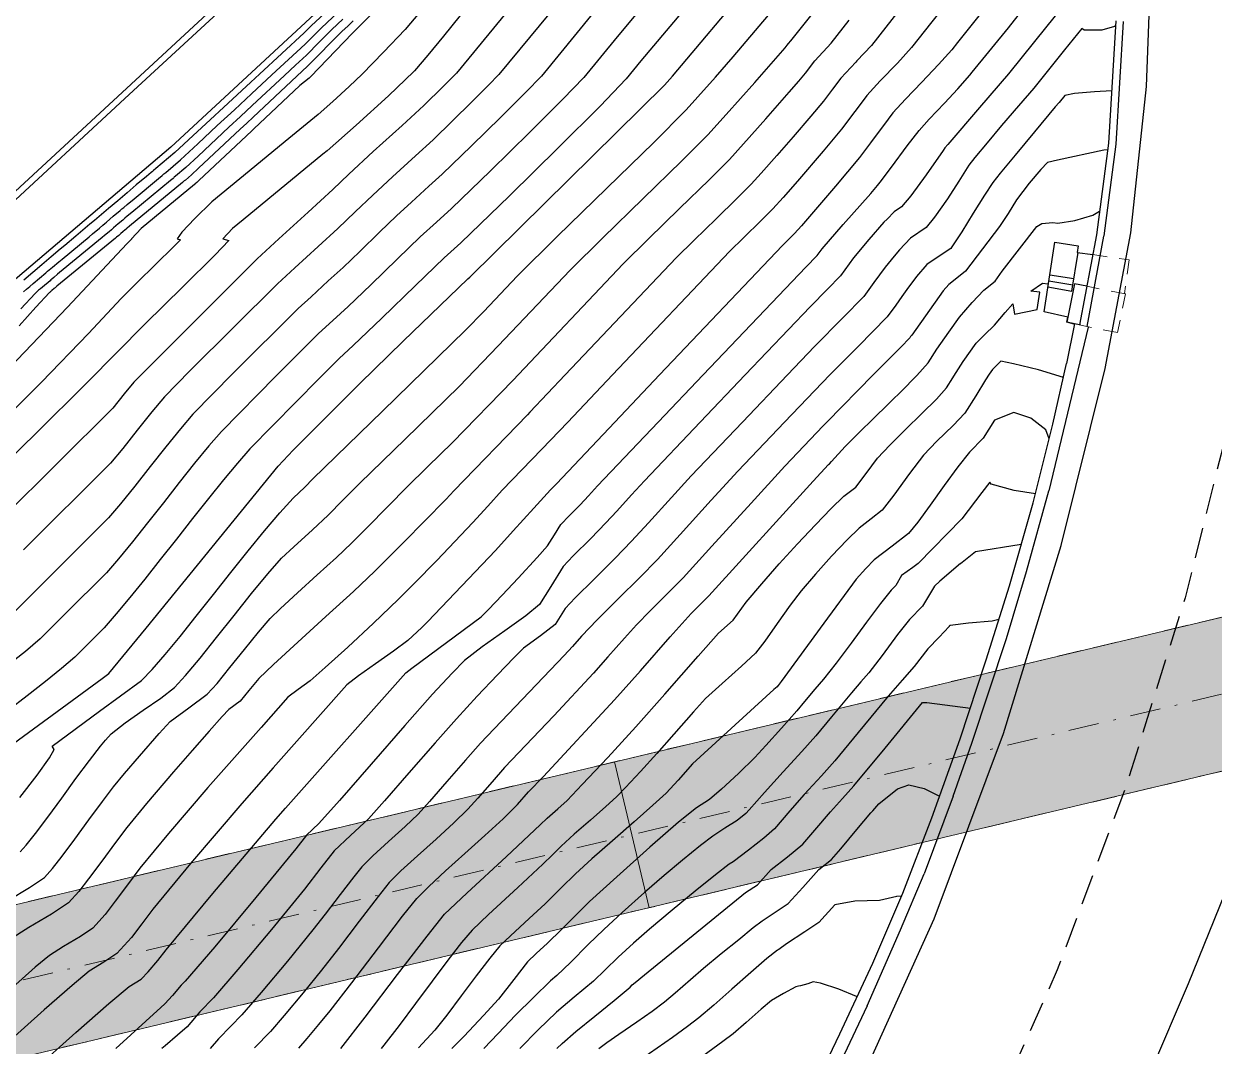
# Model space of a CAD drawing. Header units: millimetres. Extents: x -335 to 64136, y 248 to 109842.
# Drawn here: x -138.89 to -89.95, y 497.26 to 539.3 of the extents above; entities that cross this region are included whole.
import ezdxf

# ---------------------------------------------------------------- set-up
doc = ezdxf.new("R2010")
doc.units = ezdxf.units.MM
doc.header["$MEASUREMENT"] = 0
for name, pattern in [('DOT', [0.55, 0.3, -0.25]), ('NASCOSTA', [9.525, 6.35, -3.175]), ('TRATTEGGIATA', [0.75, 0.5, -0.25]), ('TRATTEGGIATA2', [0.375, 0.25, -0.125]), ('TRATTOPUNTO2', [0.5, 0.25, -0.125, 0, -0.125])]:
    doc.linetypes.add(name, pattern=pattern)
for name, color, linetype in [('Bâti', 7, 'Continuous'), ('Couronnement', 7, 'Continuous'), ('curve livello 5m', 7, 'Continuous'), ('LIN010TR', 2, 'NASCOSTA'), ('LIN025CO', 7, 'Continuous'), ('Per+Mod Surf', 7, 'Continuous'), ('Strade', 7, 'Continuous'), ('TRATTCOLO-30', 253, 'Continuous'), ('TRATTCOLO-32', 255, 'Continuous')]:
    doc.layers.add(name, color=color, linetype=linetype)
doc.layers.add('Colori bordi', color=5, linetype='Continuous', plot=False)
doc.layers.add('no_plot', color=5, linetype='Continuous', plot=False)

# ---------------------------------------------------------------- blocks, each defined once
blk = doc.blocks.new('CONTORNO')
at = {"layer": 'Colori bordi', "lineweight": 0, "ltscale": 2}
blk.add_line((-2.996, -0.714), (2.996, 0.714), dxfattribs=at)
at = {"layer": 'Colori bordi', "lineweight": 0, "ltscale": 2, "flags": 128}
for points in [[(-22.578, 81.44), (16.586, -82.868), (15.866, -82.007), (19.27, -96.287), (18.407, -96.98), (19.153, -100.108)], [(28.44, -103.877), (26.165, -94.334), (26.165, -94.334), (25.446, -93.474), (-6.877, 42.135)]]:
    blk.add_lwpolyline(points, dxfattribs=at)

msp = doc.modelspace()

# ---------------------------------------------------------------- hatches: boundary and pattern name
at = {"layer": 'TRATTCOLO-30', "linetype": 'Continuous', "lineweight": 0}
h = msp.add_hatch(color=256, dxfattribs=at)
h.dxf.hatch_style = 1
h.paths.add_polyline_path([(-113.17794, 502.95355), (-113.89206, 505.94962), (-166.36811, 493.44178), (-165.65399, 490.44571)])
h.paths.add_polyline_path([(-113.89206, 505.94962), (-114.60618, 508.94568), (-167.08223, 496.43785), (-166.36811, 493.44178)])
h.paths.add_polyline_path([(-63.9488, 517.85375), (-64.66293, 520.84982), (-114.60618, 508.94568), (-113.89206, 505.94962)])
h.paths.add_polyline_path([(-63.23468, 514.85768), (-63.9488, 517.85375), (-113.89206, 505.94962), (-113.17794, 502.95355)])

# ---------------------------------------------------------------- linework, layer by layer
at = {"layer": 'Bâti', "color": 2, "linetype": 'Continuous'}
for p, q in [((-143.34205, 528.61945), (-125.93732, 544.71894)), ((-125.98929, 544.28454), (-134.55864, 536.39048)), ((-134.55864, 536.39048), (-142.93351, 528.64367)), ((-96.94264, 527.45649), (-96.50364, 530.31749)), ((-96.50364, 530.31749), (-95.53164, 530.16549)), ((-95.53164, 530.16549), (-95.57351, 529.89442)), ((-95.80425, 528.30804), (-95.53864, 529.88949)), ((-95.57351, 529.89442), (-94.93863, 529.80463)), ((-96.74399, 528.7318), (-95.7606, 528.56435)), ((-96.70989, 528.97329), (-95.71823, 528.82018)), ((-95.68863, 528.60649), (-96.01035, 527.02137)), ((-95.18182, 528.50577), (-95.68863, 528.60649)), ((-96.78763, 528.47549), (-95.80425, 528.30804)), ((-95.96686, 527.23568), (-96.94264, 527.45649)), ((-95.12306, 526.82908), (-96.73899, 520.09216)), ((-95.68664, 526.96049), (-96.01663, 525.33249)), ((-95.4293, 526.90341), (-96.01035, 527.02137)), ((-96.57963, 522.83749), (-96.01663, 525.33249)), ((-97.38963, 519.59849), (-96.57963, 522.83749)), ((-97.66189, 516.77357), (-96.73899, 520.09216)), ((-98.36064, 516.19149), (-97.38963, 519.59849)), ((-98.48564, 514.0235), (-97.66189, 516.77357)), ((-99.31964, 513.13849), (-98.36064, 516.19149)), ((-99.91633, 509.72173), (-98.48564, 514.0235)), ((-100.39064, 509.89149), (-99.31964, 513.13849)), ((-101.56164, 506.64349), (-100.39064, 509.89149)), ((-100.68363, 507.53949), (-99.91633, 509.72173)), ((-100.68363, 507.53949), (-101.87263, 504.3425)), ((-102.74864, 503.54749), (-101.56164, 506.64349)), ((-102.8403, 502.04187), (-101.87263, 504.3425)), ((-103.98463, 500.66848), (-102.74864, 503.54749)), ((-104.21563, 498.92149), (-102.8403, 502.04187)), ((-105.33864, 497.76849), (-103.98463, 500.66848)), ((-104.21563, 498.92149), (-105.88763, 495.39149)), ((-106.66263, 494.98449), (-105.33864, 497.76849))]:
    msp.add_line(p, q, dxfattribs=at)
at = {"layer": 'Couronnement', "color": 2, "linetype": 'Continuous'}
for p, q in [((-92.72264, 536.71249), (-92.54764, 541.83648)), ((-93.98463, 539.41249), (-94.28863, 534.38249)), ((-93.68565, 539.39442), (-93.9907, 534.34695)), ((-93.37663, 530.70149), (-92.72264, 536.71249)), ((-94.28863, 534.38249), (-94.78663, 530.61648)), ((-93.9907, 534.34695), (-94.48921, 530.57716)), ((-94.78663, 530.61648), (-95.4799, 526.91368)), ((-94.49217, 530.56135), (-95.18627, 526.85409)), ((-94.42463, 525.12948), (-93.37663, 530.70149))]:
    msp.add_line(p, q, dxfattribs=at)
at = {"layer": 'curve livello 5m', "color": 2, "flags": 128}
for points in [[(-94.14723, 547.09151), (-94.78786, 546.99719), (-95.48994, 546.68289), (-95.81746, 546.3719), (-96.3755, 545.77978), (-96.99664, 545.08418), (-96.99664, 545.08418), (-101.55221, 539.37217), (-102.38429, 538.31815), (-102.9719, 537.6801), (-103.67528, 536.94505), (-104.22442, 536.345), (-104.22442, 536.345), (-104.33404, 536.20004)], [(-140.1453, 509.09718), (-135.66916, 512.38091), (-135.39114, 512.58487), (-133.85076, 514.44051), (-128.42735, 521.11272), (-127.80816, 521.75994), (-126.70509, 522.8808), (-125.44907, 524.13903), (-125.07184, 524.50582), (-123.29049, 526.24239), (-120.62594, 528.8092), (-120.54668, 528.88186), (-117.48503, 531.9109), (-112.55291, 536.76733), (-112.2182, 537.14375), (-109.05759, 540.906), (-107.73672, 542.47596), (-106.84139, 543.6101), (-106.1445, 544.4839), (-105.9545, 544.69018)], [(-117.42176, 541.74761), (-121.09889, 537.27135), (-121.64776, 536.71446), (-122.44253, 535.94203), (-122.44253, 535.94203), (-123.33745, 535.11612), (-124.51961, 534.0411), (-125.52471, 533.11668), (-125.52471, 533.11668), (-126.18287, 532.48265), (-127.20268, 531.54606), (-128.40153, 530.45773), (-129.29669, 529.63236), (-129.29669, 529.63236), (-134.36932, 524.55638)], [(-125.76946, 539.48451), (-126.22702, 539.06225), (-126.74787, 538.53619), (-127.26847, 538.01038), (-127.72189, 537.59203), (-128.1767, 537.17241), (-129.49462, 535.93083), (-129.97663, 535.48614), (-130.46005, 535.04014), (-131.71643, 533.85753), (-132.22481, 533.38854), (-132.6471, 533.0302), (-132.69991, 532.98538), (-132.72632, 532.96297), (-132.75274, 532.94056), (-132.85841, 532.85091), (-134.45072, 531.5382), (-134.63685, 531.38028), (-134.72996, 531.30128), (-134.77652, 531.26177), (-134.82309, 531.22226), (-135.00941, 531.06416), (-135.19583, 530.90598), (-135.24245, 530.86642), (-135.28907, 530.82686), (-135.38234, 530.74772), (-135.56894, 530.58938), (-135.66245, 530.51019), (-137.42179, 529.06457), (-137.49964, 528.99852), (-137.65541, 528.86636), (-137.73332, 528.80024), (-137.77229, 528.76718), (-137.81127, 528.73411), (-138.12327, 528.46939), (-138.20132, 528.40316), (-138.27941, 528.3369), (-138.3559, 528.27062), (-138.42785, 528.20489), (-139.00398, 527.57975)], [(-94.15819, 536.54073), (-94.86996, 536.50103), (-95.68354, 536.42499), (-96.09181, 536.35009), (-96.09181, 536.35009), (-96.32309, 536.06317), (-96.47809, 535.88261), (-97.3364, 534.85848), (-98.13187, 533.90066), (-98.74389, 533.15514), (-99.05179, 532.76793), (-99.05179, 532.76793), (-99.39245, 532.25099), (-99.84966, 531.51381), (-100.32738, 530.74155), (-100.72951, 530.11942), (-100.72951, 530.11942), (-100.77519, 530.05757), (-101.25363, 529.73588), (-101.7605, 529.40019), (-101.7605, 529.40019), (-102.18984, 528.9115), (-102.58772, 528.36778), (-102.78522, 528.08525)], [(-104.33404, 536.20004), (-104.72052, 535.68899), (-105.2706, 534.95686), (-105.2706, 534.95686), (-106.02145, 534.05928), (-107.08137, 532.82429), (-107.08137, 532.82429), (-107.67347, 532.15114), (-108.08859, 531.69156), (-108.08859, 531.69156), (-108.58666, 531.19563), (-109.28571, 530.51511), (-109.88018, 529.92747), (-109.88018, 529.92747), (-114.6866, 524.85799)], [(-102.78522, 528.08525), (-103.03923, 527.72191), (-103.39348, 527.24509), (-103.39348, 527.24509), (-104.58556, 526.0328), (-105.74696, 524.85799)], [(-114.6866, 524.85799), (-116.52614, 522.91776)], [(-105.74696, 524.85799), (-107.61165, 522.91776)], [(-134.36932, 524.55638), (-134.7596, 524.07581), (-135.23461, 523.49195), (-135.23461, 523.49195), (-139.747, 518.99491), (-142.45783, 516.27148), (-143.06858, 515.78401), (-143.69147, 515.28783), (-143.69147, 515.28783), (-145.02944, 513.97284), (-146.28488, 512.73896), (-146.94176, 512.19835), (-147.7619, 511.52698), (-147.7619, 511.52698), (-149.40443, 510.11315), (-150.96464, 508.77018), (-153.4219, 506.65766), (-153.66755, 506.44622), (-153.89484, 506.25107), (-155.59921, 504.63737)], [(-96.73243, 522.2265), (-96.86372, 522.60307), (-97.49059, 523.07745), (-98.18502, 523.31709), (-98.18502, 523.31709), (-98.97985, 523.00122), (-99.44394, 522.25823), (-100.00322, 521.68909), (-100.48065, 521.08254), (-101.04351, 520.30824), (-101.61902, 519.50229), (-102.13441, 518.80082), (-102.51692, 518.33997), (-102.51692, 518.33997), (-103.18796, 517.82004), (-103.92357, 517.25873), (-103.92357, 517.25873), (-104.27499, 516.89788), (-104.66509, 516.45424), (-104.66509, 516.45424), (-105.99506, 514.64872), (-107.75062, 512.25382), (-107.75062, 512.25382), (-107.87294, 512.09288), (-107.87897, 512.086), (-107.8859, 512.0776), (-107.89132, 512.07104), (-107.92019, 512.03907), (-108.04834, 511.92004), (-111.39592, 508.86563), (-111.99089, 508.19485), (-112.48349, 507.66575), (-113.01947, 507.17122), (-113.79773, 506.48257), (-114.68044, 505.70912), (-115.52974, 504.96018), (-116.20779, 504.34508), (-116.20779, 504.34508), (-116.7977, 503.76586), (-117.45553, 503.11806), (-117.45553, 503.11806), (-118.11532, 502.50221), (-118.88235, 501.79412), (-119.31645, 501.38313), (-119.31645, 501.38313), (-119.73205, 500.87779), (-120.28589, 500.15027), (-120.89986, 499.32868), (-121.49584, 498.54113), (-121.99572, 497.91571), (-121.99572, 497.91571), (-122.66559, 497.19141)], [(-116.52614, 522.91776), (-117.5834, 521.80264), (-119.21815, 520.11362), (-119.80741, 519.46643), (-120.42514, 518.78719), (-120.42514, 518.78719), (-121.90787, 517.23374), (-121.90787, 517.23374), (-122.84257, 516.27792), (-123.48993, 515.62801), (-123.48993, 515.62801), (-124.50906, 514.65514), (-125.56664, 513.6678), (-126.49264, 512.82304), (-127.11705, 512.27788), (-127.11705, 512.27788), (-127.60204, 511.92574), (-128.0325, 511.60885), (-128.0325, 511.60885), (-129.13558, 510.36398), (-131.32814, 507.8896), (-132.93408, 506.00355), (-134.11801, 504.57448), (-134.11801, 504.57448), (-134.58803, 503.95115), (-135.12803, 503.21547), (-135.54038, 502.67397), (-135.54038, 502.67397), (-136.05381, 502.10961), (-136.56407, 501.77082), (-137.25715, 501.36115), (-137.83485, 500.98773), (-137.83485, 500.98773), (-138.4166, 500.50492), (-139.35995, 499.67542)], [(-107.61165, 522.91776), (-109.5259, 520.90816), (-109.5259, 520.90816), (-110.62518, 519.70535), (-111.90198, 518.29443), (-112.84088, 517.27148), (-112.84088, 517.27148), (-113.55994, 516.53541), (-114.44508, 515.64954), (-115.30862, 514.78467), (-115.96291, 514.11156), (-115.96291, 514.11156), (-116.33187, 513.69559), (-116.67481, 513.32724), (-120.10878, 509.71967), (-120.73263, 509.01712), (-121.49427, 508.14064), (-122.20495, 507.32442), (-122.67587, 506.80263), (-122.67587, 506.80263), (-123.21498, 506.28679), (-123.89182, 505.67392), (-124.54081, 505.08456), (-124.99635, 504.63926), (-124.99635, 504.63926), (-125.32605, 504.22651), (-125.8841, 503.49633), (-126.49875, 502.68991), (-126.99826, 502.04846), (-126.99826, 502.04846), (-128.05272, 500.75732), (-129.13499, 499.46261), (-129.92039, 498.55274), (-129.92039, 498.55274), (-130.38088, 498.07556), (-130.87713, 497.56314), (-130.87713, 497.56314), (-131.23262, 497.15763)], [(-115.2444, 497.15763), (-114.91983, 497.41329), (-114.42728, 497.7581), (-113.69013, 498.26031), (-113.06001, 498.69657), (-112.54565, 499.07837), (-112.11345, 499.4466), (-111.48175, 499.99647), (-110.93611, 500.46538), (-110.93611, 500.46538), (-110.21224, 501.06599), (-109.4959, 501.65203), (-108.89961, 502.13213), (-108.53587, 502.4149), (-107.9537, 502.79431), (-107.46146, 503.12092), (-106.85239, 503.78806), (-106.1956, 504.51728), (-105.6796, 504.92811), (-105.29283, 505.37756), (-104.6325, 506.16964), (-104.05699, 506.85042), (-103.97578, 506.94037), (-103.73885, 507.22731), (-102.96003, 507.84652), (-102.50407, 507.99919), (-101.87368, 507.85647), (-101.23969, 507.5365)]]:
    msp.add_lwpolyline(points, dxfattribs=at)
at = {"layer": 'LIN010TR', "linetype": 'TRATTOPUNTO2', "lineweight": 0, "ltscale": 5, "flags": 128}
msp.add_lwpolyline([(-66.87892, 517.15556), (-191.86436, 487.36487)], dxfattribs=at)
at = {"layer": 'LIN025CO', "linetype": 'TRATTEGGIATA', "lineweight": 0, "ltscale": 2}
for p, q in [((-15.15561, 532.65026), (-197.41451, 489.20826)), ((-13.7279, 526.658), (-208.02, 480.34784))]:
    msp.add_line(p, q, dxfattribs=at)
at = {"layer": 'LIN025CO', "color": 2, "linetype": 'DOT', "lineweight": 0, "ltscale": 2}
for p, q in [((-94.93863, 529.80463), (-93.44563, 529.59349)), ((-93.44563, 529.59349), (-93.63163, 528.20349)), ((-93.59266, 528.18997), (-95.18182, 528.50577)), ((-93.59266, 528.18997), (-93.91635, 526.59637)), ((-93.91635, 526.59637), (-95.4293, 526.90341))]:
    msp.add_line(p, q, dxfattribs=at)
at = {"layer": 'no_plot'}
for p, q in [((-99.89304, 537.30665), (-98.40332, 539.13544)), ((-96.8802, 539.13544), (-98.35437, 537.30665)), ((-98.76631, 530.95444), (-100.17359, 529.12565)), ((-98.66306, 529.12565), (-97.23637, 530.95444)), ((-102.11881, 517.10765), (-100.3161, 518.93644)), ((-99.76464, 517.60424), (-97.87513, 517.89499)), ((-100.37318, 517.10765), (-99.76464, 517.60424))]:
    msp.add_line(p, q, dxfattribs=at)
at = {"layer": 'no_plot', "flags": 128}
for points in [[(-94.26035, 548.76333), (-94.72164, 548.7228), (-95.23838, 548.53144), (-95.69415, 548.28744), (-96.02566, 547.99036), (-96.5798, 547.42973), (-97.28138, 546.6853), (-98.05524, 545.83685), (-98.82621, 544.96413), (-102.61004, 540.21976), (-104.03946, 538.40908), (-104.63417, 537.77253)], [(-94.00925, 545.22427), (-95.10281, 545.08098), (-95.21848, 545.06582), (-95.29331, 545.06155), (-96.04914, 544.09826), (-100.49437, 538.52459), (-100.72912, 538.22722), (-101.28113, 537.62115), (-101.96884, 536.9003), (-102.6423, 536.19352), (-103.15157, 535.62965), (-103.54599, 535.11597), (-104.00782, 534.49084)], [(-98.40332, 539.13544), (-95.193, 543.22693), (-94.7309, 543.25654), (-94.09315, 543.28975), (-94.09315, 543.28975), (-93.97065, 543.3058)], [(-111.14526, 542.77328), (-114.48991, 538.76193), (-115.865, 537.08801), (-116.72415, 536.19589), (-118.0872, 534.83332), (-119.69916, 533.25257), (-121.30502, 531.70593), (-121.91949, 531.14208), (-122.58545, 530.53219), (-123.52434, 529.63162), (-124.62226, 528.56604), (-125.55427, 527.67227), (-126.18758, 527.09319), (-126.76631, 526.5628), (-128.52792, 524.81111), (-130.76695, 522.53598), (-131.27998, 521.93923), (-131.8647, 521.22414), (-132.49637, 520.43131), (-133.15025, 519.60132), (-133.80158, 518.77479), (-134.42563, 517.9923), (-134.99765, 517.29445), (-135.49289, 516.72184), (-137.19031, 515.0302), (-138.21004, 514.00573), (-138.81709, 513.49376), (-139.57806, 512.89178)], [(-93.97742, 541.42115), (-94.53975, 541.42389), (-95.09269, 541.3923), (-96.25328, 539.91316), (-96.8802, 539.13544)], [(-139.03773, 505.24516), (-138.78905, 505.51851), (-138.40713, 506.00662), (-137.90364, 506.68124), (-137.33163, 507.4601), (-136.74414, 508.26092), (-136.19422, 509.00143), (-135.7349, 509.59935), (-135.7349, 509.59935), (-135.5356, 509.83616), (-135.30018, 510.10185), (-134.71729, 510.55848), (-133.97891, 511.06829), (-133.24989, 511.57266), (-132.69508, 512.01297), (-132.69508, 512.01297), (-132.23476, 512.50365), (-131.6425, 513.21055), (-130.96361, 514.05748), (-130.2434, 514.96826), (-129.5272, 515.86673), (-128.86031, 516.67669), (-128.28804, 517.32198), (-128.28804, 517.32198), (-127.78987, 517.79117), (-127.02291, 518.48805), (-126.3695, 519.09401), (-126.3695, 519.09401), (-125.76511, 519.70645), (-125.07062, 520.41233), (-125.07062, 520.41233), (-123.21316, 522.21837), (-120.99138, 524.3843), (-119.37873, 526.05048), (-116.42275, 529.16824), (-115.08395, 530.49782), (-113.42379, 532.11549), (-111.84922, 533.65173), (-110.76718, 534.73702), (-110.76718, 534.73702), (-110.0145, 535.5631), (-108.83689, 536.88744), (-107.58763, 538.31276), (-107.58763, 538.31276), (-107.49595, 538.42074), (-107.44297, 538.49103), (-107.3498, 538.59094), (-105.28869, 541.2018)], [(-123.58845, 540.71917), (-125.30623, 538.98545), (-125.37354, 538.9155), (-127.10037, 537.12104), (-127.15999, 537.06656), (-127.53522, 536.7586), (-129.43356, 534.97024), (-129.47285, 534.93399), (-129.51225, 534.89764), (-131.68898, 532.84871), (-131.77176, 532.77234), (-131.84052, 532.71399), (-131.84912, 532.70669), (-131.85342, 532.70305), (-131.85772, 532.6994), (-131.87493, 532.6848), (-134.06866, 530.87627), (-134.45785, 530.45808), (-134.44709, 530.45523), (-134.65083, 530.2524), (-137.08555, 527.64328), (-140.04646, 524.55638)], [(-111.28645, 540.43664), (-113.51263, 537.7667), (-114.12036, 537.0269), (-115.19516, 535.91086), (-116.90035, 534.20627), (-118.91691, 532.22874), (-120.92585, 530.29389), (-121.6057, 529.67069), (-122.78817, 528.53648), (-124.17093, 527.19446), (-125.34473, 526.06882), (-125.92286, 525.53962), (-126.76311, 524.70409), (-129.59715, 521.82435), (-130.10838, 521.23372), (-130.68169, 520.54064), (-131.30106, 519.77142), (-131.95044, 518.95239), (-132.61379, 518.10983), (-133.27509, 517.27007), (-133.9183, 516.45941), (-134.52737, 515.70416), (-135.08628, 515.03063), (-135.57899, 514.46513), (-136.33808, 513.70863), (-136.7941, 513.25048), (-137.33767, 512.78647), (-138.00169, 512.25208), (-138.74715, 511.66996), (-139.53504, 511.06274)], [(-116.44447, 540.75239), (-119.35426, 537.21024), (-119.78211, 536.76597), (-120.4609, 536.08741), (-121.26365, 535.30021), (-122.06336, 534.52999), (-122.7839, 533.86502), (-123.73571, 532.99947), (-124.54495, 532.25518), (-125.26101, 531.56535), (-125.97334, 530.87919), (-125.97334, 530.87919), (-126.78553, 530.13328), (-127.74031, 529.26651), (-128.45323, 528.60917), (-132.05754, 525.02516), (-133.10655, 523.95923), (-133.62086, 523.34462), (-134.22315, 522.58432), (-134.82068, 521.83047), (-135.32071, 521.23524), (-138.89477, 517.67334)], [(-126.16404, 540.05289), (-127.07943, 539.2081), (-127.36595, 538.91872), (-128.28064, 538.07479), (-129.19813, 537.22827), (-129.55569, 536.89143), (-130.48041, 536.03829), (-131.40785, 535.18265), (-131.74388, 534.86635), (-132.67786, 534.00473), (-133.45368, 533.3464), (-133.55071, 533.26407), (-133.59923, 533.2229), (-133.64775, 533.18173), (-133.84189, 533.01703), (-134.26322, 532.66968), (-134.64442, 532.34626), (-134.83509, 532.18447), (-134.93044, 532.10356), (-135.02581, 532.02264), (-135.40739, 531.69886), (-135.78916, 531.37492), (-135.88464, 531.29391), (-135.98012, 531.21289), (-136.17113, 531.05082), (-136.55328, 530.72655), (-136.74479, 530.56438), (-137.20632, 530.18514), (-137.3932, 530.02657), (-137.76713, 529.7093), (-137.95418, 529.5506), (-138.04772, 529.47123), (-138.14128, 529.39184), (-138.89025, 528.75636)], [(-115.46719, 539.75716), (-117.60963, 537.14912), (-118.25313, 536.48093), (-119.27405, 535.46037), (-120.4814, 534.27639), (-121.68419, 533.11796), (-122.23035, 532.61392), (-122.9518, 531.95785), (-123.5652, 531.39368), (-124.26051, 530.72676), (-125.07359, 529.93762), (-125.7638, 529.27573), (-126.36838, 528.72049), (-127.07909, 528.0753), (-127.60977, 527.58599), (-130.29273, 524.91814), (-131.93675, 523.24761), (-132.4516, 522.64261), (-133.04928, 521.90079), (-133.6867, 521.09282), (-134.32081, 520.28935), (-134.90853, 519.56104), (-135.4068, 518.97854), (-138.04254, 516.35177), (-139.62597, 514.76098)], [(-139.51149, 503.26744), (-138.65262, 503.78101), (-138.04309, 504.19998), (-138.04309, 504.19998), (-137.70616, 504.57033), (-137.31609, 505.0723), (-136.7947, 505.77555), (-136.21732, 506.56321), (-135.65929, 507.31844), (-135.19594, 507.92439), (-135.19594, 507.92439), (-134.74491, 508.46881), (-134.13311, 509.18731), (-134.13311, 509.18731), (-133.32625, 510.11009), (-132.87762, 510.60419), (-132.87762, 510.60419), (-132.10133, 511.172), (-131.34704, 511.72703), (-131.34704, 511.72703), (-130.94522, 512.1687), (-130.41232, 512.82428), (-129.82142, 513.57093), (-129.24555, 514.28585), (-128.75778, 514.84622), (-128.75778, 514.84622), (-128.32982, 515.25869), (-127.63689, 515.89427), (-126.82314, 516.63286), (-126.03268, 517.35435), (-125.40964, 517.93867), (-125.40964, 517.93867), (-124.78785, 518.56498), (-123.90447, 519.46809), (-123.1429, 520.23934), (-123.1429, 520.23934), (-122.28382, 521.07465), (-121.25623, 522.0764), (-118.78029, 524.63453), (-114.2419, 529.42132), (-113.20799, 530.4481), (-111.92591, 531.69736), (-110.70993, 532.88374), (-109.87432, 533.72187), (-109.87432, 533.72187), (-109.29305, 534.35981), (-108.38363, 535.38255), (-107.41888, 536.48327), (-107.41888, 536.48327), (-107.02979, 536.93662), (-106.75416, 537.26611), (-106.75416, 537.26611), (-106.37012, 537.77568), (-105.69463, 538.50001), (-104.95246, 539.44014)], [(-125.34423, 539.41068), (-125.57217, 539.20032), (-125.80081, 538.98932), (-126.2494, 538.53983), (-126.77143, 538.00539), (-127.21972, 537.55622), (-127.44251, 537.35066), (-127.66598, 537.14447), (-129.46409, 535.45054), (-129.72474, 535.21007), (-129.98615, 534.96889), (-131.7027, 533.35312), (-131.99828, 533.08044), (-132.24381, 532.87209), (-132.27452, 532.84604), (-132.28987, 532.83301), (-132.30523, 532.81998), (-132.36667, 532.76786), (-134.54447, 530.97246), (-134.63307, 530.89729), (-134.67739, 530.85968), (-134.69956, 530.84087), (-134.72172, 530.82207), (-134.81042, 530.74681), (-134.89916, 530.67151), (-134.92135, 530.65268), (-134.94355, 530.63384), (-134.98794, 530.59617), (-135.07677, 530.5208), (-135.12129, 530.4831), (-137.52952, 528.50429), (-137.55286, 528.48449), (-137.59954, 528.44488), (-137.6229, 528.42507), (-137.63458, 528.41516), (-137.64626, 528.40525), (-137.73977, 528.3259), (-137.76317, 528.30605), (-137.78657, 528.28619), (-137.8095, 528.26633), (-137.83106, 528.24663), (-138.39662, 527.64045), (-139.07411, 526.87687)], [(-139.05657, 507.47802), (-138.34257, 508.40599), (-137.83467, 509.11067), (-137.63761, 509.45211), (-137.63761, 509.45211), (-137.72274, 509.59952), (-135.77662, 511.0272), (-134.04311, 512.29892), (-133.61046, 512.74711), (-133.07708, 513.36076), (-132.46493, 514.10296), (-131.79596, 514.93681), (-131.09212, 515.8254), (-130.37537, 516.73183), (-129.66766, 517.61918), (-128.99094, 518.45055), (-128.36717, 519.18904), (-127.81829, 519.79774), (-127.81829, 519.79774), (-127.32935, 520.24934), (-126.99833, 520.58532), (-124.1425, 523.3621), (-120.72653, 526.6922), (-119.97717, 527.46643), (-118.60361, 528.91517), (-116.95991, 530.54754), (-114.92167, 532.53362), (-112.98851, 534.41972), (-111.66005, 535.75218), (-111.66005, 535.75218), (-111.17205, 536.2865), (-110.45212, 537.09613), (-109.71625, 537.93818), (-109.71625, 537.93818), (-108.27337, 539.65572)], [(-138.9023, 528.27492), (-138.77224, 528.38762), (-138.63948, 528.50026), (-138.50676, 528.61287), (-137.97627, 529.06298), (-137.91001, 529.1192), (-137.84375, 529.17542), (-137.71127, 529.28783), (-137.44642, 529.51255), (-137.31406, 529.62486), (-136.20362, 530.53728), (-136.06111, 530.65797), (-135.77673, 530.89927), (-135.6346, 531.01987), (-135.56354, 531.08017), (-135.4925, 531.14045), (-135.2084, 531.38151), (-134.92445, 531.62245), (-134.85348, 531.68267), (-134.78252, 531.74288), (-134.64064, 531.86327), (-134.35697, 532.10394), (-133.35015, 532.93397), (-133.20024, 533.06115), (-133.16277, 533.09294), (-133.12531, 533.12472), (-133.05039, 533.1883), (-132.45133, 533.69663), (-131.73015, 534.36194), (-130.93395, 535.1114), (-130.22852, 535.76222), (-129.52516, 536.41113), (-128.68741, 537.20034), (-128.00126, 537.83341), (-127.31721, 538.46455), (-126.65323, 539.13518), (-125.96675, 539.7687)], [(-122.62192, 539.76423), (-123.20575, 539.06397), (-124.10473, 538.12978), (-124.97499, 537.22543), (-125.50925, 536.72109), (-126.18074, 536.10747), (-126.78801, 535.56866), (-128.14664, 534.45361), (-129.62898, 533.23608), (-131.16023, 531.97953), (-131.85847, 531.29511), (-132.38442, 530.72997), (-132.58029, 530.45365), (-132.45196, 530.41961), (-132.7439, 530.11351), (-133.44001, 529.4278), (-134.24972, 528.6331), (-134.88243, 528.00002), (-136.22876, 526.55725), (-138.15577, 524.55638)], [(-120.95234, 539.63259), (-121.63514, 538.78204), (-122.27356, 538.00047), (-122.82177, 537.35875), (-122.83592, 537.34405), (-122.84961, 537.32982), (-123.90055, 536.33772), (-125.22145, 535.13066), (-126.41604, 534.07076), (-126.58859, 533.92914), (-129.87316, 531.23132), (-130.30357, 530.87812), (-130.70273, 530.44922), (-130.45682, 530.38399), (-131.01624, 529.79745), (-132.35011, 528.48351), (-133.90164, 526.96072), (-136.27018, 524.55638)], [(-93.99691, 539.20938), (-94.04143, 539.18959), (-94.56174, 539.03643), (-95.29263, 539.03406), (-95.38747, 539.10555), (-96.10258, 538.21842), (-97.36428, 536.65322), (-97.99603, 535.91662), (-98.68906, 535.10997), (-99.28251, 534.40082), (-99.78029, 533.7984), (-100.03309, 533.48344), (-100.44975, 532.82852), (-100.90922, 532.10035), (-101.44273, 531.35033), (-101.78559, 530.91375), (-102.43438, 530.48089), (-102.88116, 530.00387), (-103.10137, 529.74163)], [(-104.63417, 537.77253), (-104.68316, 537.7201), (-105.29727, 537.06034), (-105.63638, 536.61193), (-106.01238, 536.11149), (-106.52562, 535.49795), (-107.25012, 534.65378), (-107.93037, 533.87766), (-108.57161, 533.15653), (-108.98146, 532.70671), (-109.57065, 532.11575), (-110.42804, 531.27923), (-111.33203, 530.39838), (-112.06104, 529.67439), (-116.62751, 524.85799)], [(-103.68233, 532.78553), (-103.21946, 533.39527), (-102.56795, 534.27714), (-102.07872, 534.91431), (-102.07872, 534.91431), (-101.65927, 535.37139), (-101.02779, 536.03901), (-100.49038, 536.61747), (-100.49038, 536.61747), (-99.99226, 537.18959), (-99.89304, 537.30665)], [(-98.35437, 537.30665), (-98.40546, 537.24327), (-99.59504, 535.85626), (-100.90003, 534.33733), (-101.01438, 534.19895), (-101.08892, 534.08128), (-101.79139, 533.08229), (-102.42363, 532.22623), (-102.79598, 531.76994), (-103.10827, 531.56159), (-103.39274, 531.26825)], [(-104.00782, 534.49084), (-104.07123, 534.405), (-104.52882, 533.80223), (-105.51727, 532.62061), (-106.91261, 530.9948), (-107.19573, 530.6764), (-107.69932, 530.18054), (-112.74568, 524.85799)], [(-94.32485, 534.10859), (-94.47924, 534.09313), (-96.39029, 533.68415), (-96.79615, 533.59463), (-97.07808, 533.30923), (-97.55006, 532.73803), (-98.0705, 532.05242), (-98.421, 531.50179), (-98.76631, 530.95444)], [(-110.95668, 524.85799), (-106.73755, 529.28726), (-106.73755, 529.28726), (-106.26392, 529.76744), (-106.06081, 530.04865), (-105.19403, 531.03777), (-104.06271, 532.32295), (-103.78704, 532.64761), (-103.68233, 532.78553)], [(-97.23637, 530.95444), (-97.03434, 531.08556), (-96.57841, 531.12823), (-96.37312, 531.09766), (-95.67269, 531.21048), (-94.93735, 531.4273), (-94.93735, 531.4273), (-94.65774, 531.5912)], [(-103.39274, 531.26825), (-103.52402, 531.13288), (-104.13966, 530.43215), (-104.77049, 529.6696), (-105.3071, 528.92666), (-105.83857, 528.38618), (-106.55844, 527.658), (-109.22561, 524.85799)], [(-103.10137, 529.74163), (-103.48017, 529.29055), (-103.93297, 528.66101), (-104.35029, 528.08588), (-105.21207, 527.20949), (-106.37932, 526.02875), (-107.49454, 524.85799)], [(-100.17359, 529.12565), (-100.32717, 528.99999), (-100.85397, 528.57633), (-101.08661, 528.3195), (-102.38306, 526.49448), (-102.42548, 526.43477), (-102.45562, 526.38652), (-102.46012, 526.38194)], [(-102.16491, 524.83523), (-101.7027, 525.35445), (-101.7027, 525.35445), (-101.34845, 525.92159), (-100.84989, 526.6234), (-100.41273, 527.2388), (-99.90269, 527.8297), (-99.41355, 528.34189), (-99.41355, 528.34189), (-98.94677, 528.72035), (-98.66306, 529.12565)], [(-100.6861, 524.74117), (-100.64536, 524.80587), (-100.27141, 525.40841), (-100.27141, 525.40841), (-99.73884, 526.1581), (-99.38679, 526.50575), (-98.98395, 526.89913), (-98.98395, 526.89913), (-98.5409, 527.42349), (-98.22727, 527.78278), (-98.22727, 527.78278), (-98.15986, 527.36253), (-97.22814, 527.55084), (-97.11361, 528.26137), (-97.48865, 528.2993), (-97.00819, 528.63528), (-96.76795, 528.59939), (-96.76728, 528.59928)], [(-102.46012, 526.38194), (-102.83558, 525.99987), (-103.96187, 524.85799)], [(-96.146, 524.75917), (-97.16914, 525.06176), (-98.19903, 525.31687), (-98.71727, 525.4187), (-99.06496, 525.0774), (-99.19437, 524.89523), (-99.343, 524.65575)], [(-125.85921, 497.15763), (-124.85558, 498.44647), (-123.51894, 500.20013), (-122.30538, 501.788), (-121.58841, 502.68559), (-121.58841, 502.68559), (-120.6701, 503.555), (-119.04748, 505.05294), (-117.65172, 506.35573), (-117.65172, 506.35573), (-117.37498, 506.62787), (-116.93735, 507.01702), (-116.54896, 507.36438), (-116.54896, 507.36438), (-115.92757, 508.01241), (-114.8825, 509.13492), (-113.72728, 510.39514), (-113.72728, 510.39514), (-112.53445, 511.73806), (-111.16002, 513.30128), (-110.31926, 514.23748), (-110.31926, 514.23748), (-109.72788, 514.77707), (-109.18422, 515.51717), (-108.55071, 516.26579), (-107.82907, 517.0855), (-107.07497, 517.9159), (-106.34411, 518.69657), (-105.69217, 519.36709), (-105.17483, 519.86706), (-105.17483, 519.86706), (-104.67775, 520.24914), (-104.25982, 520.80067), (-103.78947, 521.43264), (-103.78947, 521.43264), (-103.28571, 521.9707), (-102.64117, 522.60825), (-101.96453, 523.26575), (-101.3645, 523.86364), (-100.94978, 524.32237), (-100.94978, 524.32237), (-100.6861, 524.74117)], [(-116.62751, 524.85799), (-118.08294, 523.3229)], [(-112.74568, 524.85799), (-114.58523, 522.91776)], [(-110.95668, 524.85799), (-112.80486, 522.91776)], [(-109.22561, 524.85799), (-111.07379, 522.91776)], [(-107.49454, 524.85799), (-109.34272, 522.91776)], [(-103.96187, 524.85799), (-105.8756, 522.91776)], [(-103.19762, 523.80419), (-102.82512, 524.16767), (-102.16491, 524.83523)], [(-138.15577, 524.55638), (-138.88096, 523.84119), (-139.67505, 523.05797)], [(-136.27018, 524.55638), (-136.69032, 524.13448), (-138.01739, 522.8257), (-139.33912, 521.52208)], [(-99.343, 524.65575), (-99.747, 524.00481), (-100.19686, 523.2903), (-100.67616, 522.78352), (-101.34304, 522.13357), (-101.89635, 521.56087), (-102.46995, 520.80804), (-103.11294, 519.91045), (-103.59734, 519.29455), (-104.05142, 518.94273), (-104.5492, 518.56289), (-105.04093, 518.07844), (-105.67498, 517.40689), (-106.34001, 516.66904), (-106.92465, 515.98571), (-107.37869, 515.38568), (-107.91243, 514.63313), (-108.42324, 513.91575), (-108.80844, 513.42125), (-109.37538, 512.88623), (-110.18164, 512.17598), (-110.85759, 511.55156), (-111.35136, 511.00174), (-112.15855, 510.08367), (-112.85908, 509.295), (-113.53753, 508.55488), (-114.15129, 507.89565), (-114.51622, 507.51506), (-114.95192, 507.11629), (-115.586, 506.55831), (-116.25398, 505.97157), (-116.79139, 505.48647), (-117.15176, 505.13263), (-117.55362, 504.73689), (-118.5814, 503.77758), (-119.77623, 502.67456), (-120.45243, 502.03436), (-120.88756, 501.51613), (-121.4503, 500.79223), (-122.09629, 499.93539), (-122.78121, 499.01833), (-123.46069, 498.11377), (-124.09041, 497.29444), (-124.2012, 497.15763)], [(-103.19762, 523.80419), (-104.10727, 522.91776)], [(-118.08294, 523.3229), (-118.18184, 523.21858), (-121.2067, 520.09332), (-121.35448, 519.93092), (-121.53602, 519.74073), (-123.25749, 517.98032), (-124.44979, 516.78334), (-125.33886, 515.94953), (-126.46683, 514.91996), (-127.62804, 513.86601), (-128.61682, 512.95906), (-129.22753, 512.37046), (-129.63327, 511.87814), (-129.99901, 511.44108), (-130.45506, 511.10652), (-130.72713, 510.81606), (-131.26819, 510.21097), (-131.97158, 509.41165), (-132.73062, 508.53845), (-133.8395, 507.23618), (-134.65697, 506.24943), (-135.12455, 505.63428), (-135.68497, 504.87216), (-136.22296, 504.14186), (-136.62327, 503.62215), (-137.04845, 503.1548), (-137.74299, 502.69366), (-138.68637, 502.13604), (-139.4727, 501.62775)], [(-114.58523, 522.91776), (-116.98496, 520.38669), (-117.2296, 520.13392), (-117.913, 519.38705), (-118.76488, 518.44383), (-119.4958, 517.64347), (-122.27973, 514.72676), (-122.53007, 514.47267), (-123.10402, 513.94256), (-123.69238, 513.49943), (-124.43163, 512.97862), (-125.13356, 512.48193), (-125.60993, 512.11119), (-128.62947, 508.70352), (-129.92565, 507.24074), (-132.02867, 504.77092), (-133.57905, 502.89952), (-134.0383, 502.28423), (-134.45748, 501.72579), (-135.05916, 501.06443), (-135.60385, 500.71851), (-136.197, 500.3477), (-136.90589, 499.75939), (-138.05538, 498.74861), (-139.52742, 497.42262)], [(-138.48685, 496.25801), (-136.75082, 497.8218), (-135.39517, 499.01385), (-134.55915, 499.70767), (-134.55915, 499.70767), (-134.06452, 500.01924), (-133.7715, 500.32109), (-133.37459, 500.7776), (-133.37459, 500.7776), (-133.04009, 501.22456), (-131.12325, 503.53829), (-128.52316, 506.59188), (-128.52316, 506.59188), (-128.12336, 507.04307), (-123.18737, 512.61352), (-122.93691, 512.79657), (-120.0779, 514.91622), (-119.78689, 515.21006), (-119.2271, 515.79655), (-118.56646, 516.49974), (-118.56646, 516.49974), (-117.77827, 517.35532), (-117.35144, 517.835), (-117.35144, 517.835), (-117.07434, 518.2831), (-116.80611, 518.71349), (-116.80611, 518.71349), (-116.46081, 519.06509), (-116.00935, 519.51992), (-116.00935, 519.51992), (-115.67163, 519.88994), (-115.29503, 520.30356), (-115.29503, 520.30356), (-112.80486, 522.91776)], [(-111.07379, 522.91776), (-113.37199, 520.50509), (-113.89633, 519.93137), (-114.50535, 519.25837), (-114.9532, 518.77044), (-115.57607, 518.1388), (-116.3029, 517.4139), (-116.71689, 516.98534), (-117.22256, 516.1614), (-117.6904, 515.41706), (-118.24108, 514.96026), (-119.11002, 514.33998), (-120.03775, 513.68294), (-120.76481, 513.11586), (-121.27911, 512.59207), (-122.08504, 511.72889), (-123.22234, 510.44809), (-124.61086, 508.85023), (-125.90645, 507.36222), (-126.76497, 506.41097), (-127.26831, 505.94171), (-127.70255, 505.37974), (-129.3466, 503.36669), (-131.03399, 501.34806), (-132.25852, 499.92946), (-132.41297, 499.76971), (-132.78015, 499.34919), (-133.08911, 498.99844), (-133.25744, 498.85224), (-135.09941, 497.15763)], [(-109.34272, 522.91776), (-111.44894, 520.70663), (-112.26076, 519.81836), (-113.20366, 518.7764), (-113.89704, 518.02096), (-114.58001, 517.32461), (-115.44427, 516.46221), (-116.21757, 515.68825), (-116.62766, 515.2572), (-117.04002, 514.59292), (-117.64133, 514.1367), (-118.34225, 513.61819), (-118.73818, 513.22809), (-119.41534, 512.5253), (-120.24463, 511.64548), (-121.09691, 510.72428), (-121.97748, 509.73261), (-123.05257, 508.49544), (-124.0557, 507.34332), (-124.72042, 506.6068), (-125.46028, 505.92003), (-126.13233, 505.29049), (-126.67249, 504.59506), (-127.3504, 503.7141), (-128.69966, 502.062), (-130.08449, 500.40534), (-131.08945, 499.2411), (-131.64505, 498.66643), (-132.17771, 498.05883), (-132.57066, 497.71615), (-133.07476, 497.27969), (-133.21019, 497.15763)], [(-105.8756, 522.91776), (-106.0211, 522.77024), (-107.60286, 521.1097), (-108.98961, 519.59234), (-110.60029, 517.81246), (-111.78473, 516.52201), (-112.40229, 515.89323), (-113.13296, 515.16301), (-113.70335, 514.5801), (-114.18535, 514.04139), (-114.87141, 513.26152), (-115.46367, 512.59544), (-117.09984, 510.83803), (-119.12065, 508.71506), (-119.63365, 508.13426), (-120.22498, 507.45318), (-120.63132, 506.99845), (-121.20877, 506.44038), (-121.93838, 505.77442), (-122.70217, 505.08644), (-123.38216, 504.46236), (-123.86037, 503.98804), (-124.31916, 503.41368), (-125.09571, 502.3976), (-125.95103, 501.27543), (-126.64611, 500.38283), (-127.40579, 499.45264), (-128.18549, 498.51989), (-128.75132, 497.86438), (-129.40489, 497.18712)], [(-127.58225, 497.17602), (-127.23599, 497.57716), (-126.75885, 498.14796), (-126.29397, 498.71719), (-126.29397, 498.71719), (-125.4033, 499.86095), (-124.30732, 501.29886), (-123.31227, 502.60084), (-122.72439, 503.33681), (-122.72439, 503.33681), (-122.23578, 503.827), (-121.55013, 504.46319), (-120.75492, 505.1817), (-119.93763, 505.91885), (-119.18576, 506.61094), (-118.58677, 507.19428), (-118.58677, 507.19428), (-118.13252, 507.71046), (-117.52488, 508.34882), (-114.59548, 511.49529), (-113.53509, 512.68784), (-112.30676, 514.08413), (-111.44378, 515.04863), (-111.44378, 515.04863), (-111.09607, 515.40096), (-110.72857, 515.77253), (-110.72857, 515.77253), (-106.4326, 520.4854), (-105.80046, 521.17122), (-105.75817, 521.20372), (-105.6826, 521.30442), (-105.11206, 521.92013), (-104.38686, 522.6456), (-104.10727, 522.91776)], [(-97.29523, 519.97599), (-98.16283, 520.10486), (-99.11339, 520.36833), (-99.17309, 520.45439), (-99.49827, 520.02254), (-100.3161, 518.93644)], [(-102.11881, 517.10765), (-102.33294, 516.93814), (-102.79803, 516.60835), (-103.04073, 516.20391), (-103.22914, 516.00847), (-103.66257, 515.46369), (-104.2391, 514.69643), (-104.87684, 513.83588), (-105.49393, 513.01121), (-106.00849, 512.35161), (-106.36906, 511.9401), (-106.78411, 511.43742), (-107.10821, 511.0449), (-107.73789, 510.32858), (-108.37732, 509.62031), (-108.83467, 509.13257), (-109.50913, 508.47209), (-110.19811, 507.83225), (-110.6949, 507.40498), (-110.6949, 507.40498), (-111.23438, 507.0595), (-111.9677, 506.46389), (-113.14994, 505.4357), (-114.5042, 504.22822), (-115.62419, 503.20368), (-116.1152, 502.72483), (-116.78257, 502.06275), (-117.35743, 501.49922), (-117.8251, 501.0646), (-118.18046, 500.73191), (-118.74383, 500.00662), (-119.36544, 499.19836), (-119.98292, 498.51585), (-120.78325, 497.6767), (-121.28357, 497.15763)], [(-100.37318, 517.10765), (-101.22438, 516.37417), (-101.45001, 516.17973), (-101.94418, 515.35627), (-102.47753, 514.80301), (-102.96138, 514.17969), (-103.59264, 513.32927), (-104.14405, 512.61033), (-104.47381, 512.23306), (-104.85915, 511.7942), (-105.68232, 510.79725), (-106.32511, 510.01877), (-106.90198, 509.37112), (-107.66047, 508.53829), (-108.43731, 507.68581), (-109.06922, 506.9792), (-109.20001, 506.82426), (-109.55396, 506.54245), (-110.06128, 506.21788), (-110.55975, 505.89835), (-111.05931, 505.51072), (-111.80162, 504.9078), (-112.564, 504.27046), (-113.36475, 503.57406), (-114.28201, 502.75621), (-115.0406, 502.06228), (-115.67814, 501.43909), (-116.41508, 500.70271), (-116.96868, 500.16621), (-117.23031, 499.94918), (-117.93655, 499.2664), (-118.66785, 498.53146), (-119.38756, 497.78369), (-119.97045, 497.15763)], [(-98.79767, 514.8002), (-99.07513, 514.73916), (-100.04832, 514.64522), (-100.79655, 514.56162), (-100.83648, 514.52721), (-100.84763, 514.50863), (-101.25886, 514.07884), (-101.72593, 513.59754), (-102.2796, 512.86905), (-102.77285, 512.30473), (-103.34924, 511.6483), (-104.58053, 510.15707), (-105.542, 508.99263), (-106.09512, 508.37506), (-106.80122, 507.60112), (-107.39848, 506.93627), (-108.02654, 506.19221), (-108.45685, 505.81826), (-109.0864, 505.31704), (-109.72632, 504.8389), (-109.88513, 504.7372), (-110.44597, 504.30665), (-111.28113, 503.63665), (-112.23708, 502.85188), (-113.1603, 502.07704), (-113.82107, 501.49823), (-114.457, 500.92088), (-114.98648, 500.39897), (-115.46651, 499.92813), (-116.25991, 499.2721), (-116.992, 498.6627), (-117.74585, 497.92782), (-118.49693, 497.15763)], [(-116.97639, 497.15763), (-116.75369, 497.37622), (-116.75369, 497.37622), (-116.19168, 497.86078), (-115.41507, 498.4905), (-114.61044, 499.14154), (-113.96434, 499.69005), (-113.96434, 499.69005), (-113.87341, 499.77948), (-113.7566, 499.88362), (-113.37502, 500.19355), (-109.2105, 503.57605), (-108.72886, 503.89254), (-108.16141, 504.5185), (-107.49432, 505.048), (-106.85307, 505.56016), (-106.85307, 505.56016), (-106.36403, 506.13651), (-105.72773, 506.89334), (-105.72773, 506.89334), (-105.23035, 507.4438), (-104.75889, 507.9665), (-104.75889, 507.9665), (-103.47874, 509.51689), (-101.93225, 511.38986), (-101.81301, 511.39292), (-101.76661, 511.38715), (-99.97099, 511.16376)], [(-102.80788, 503.4095), (-102.99531, 503.42733), (-102.99763, 503.41922), (-103.70032, 503.24862), (-104.72043, 503.2154), (-105.54545, 503.06476), (-106.19405, 502.3493), (-106.77138, 501.96717), (-107.52904, 501.47205), (-107.85158, 501.23961), (-107.90524, 501.20984), (-108.3379, 500.86112), (-109.00129, 500.28325), (-109.77145, 499.6013), (-110.52438, 498.9404), (-111.13613, 498.42563), (-111.60277, 498.07186), (-112.22136, 497.62009), (-113.16833, 496.96119), (-114.34663, 496.15777), (-115.04135, 495.6832)], [(-104.6527, 499.29613), (-105.38189, 499.5992), (-106.13052, 499.85043), (-106.43004, 499.90255), (-106.64645, 499.82795), (-106.95255, 499.74594), (-107.04261, 499.72429), (-107.14019, 499.69274), (-107.65925, 499.42941), (-108.14703, 499.1341), (-108.56598, 498.78394), (-109.18605, 498.23582), (-109.72662, 497.7729), (-110.14492, 497.45237), (-110.75829, 496.99708), (-111.38271, 496.54361), (-112.04608, 496.08151), (-112.86428, 495.52314), (-113.53763, 495.06307)]]:
    msp.add_lwpolyline(points, dxfattribs=at)
at = {"layer": 'Per+Mod Surf', "color": 2, "linetype": 'Continuous'}
for p, q in [((-124.13974, 542.28505), (-132.84163, 534.22749)), ((-132.84163, 534.22749), (-140.06363, 528.09049)), ((-96.94264, 527.45649), (-96.50364, 530.31749)), ((-96.50364, 530.31749), (-95.53164, 530.16549)), ((-95.53164, 530.16549), (-95.57351, 529.89442)), ((-95.96686, 527.23568), (-96.94264, 527.45649)), ((-96.01035, 527.02137), (-95.96686, 527.23568)), ((-95.69776, 526.94795), (-96.01035, 527.02137))]:
    msp.add_line(p, q, dxfattribs=at)
at = {"layer": 'Strade', "color": 2, "linetype": 'Continuous', "flags": 128}
for points in [[(-189.09415, 415.39343), (-185.19987, 418.33659), (-178.79063, 423.18049), (-169.55406, 429.63168), (-161.99463, 434.91148), (-154.73663, 439.93849), (-150.38363, 442.94749), (-143.17363, 448.11349), (-135.39364, 454.53448), (-128.34063, 461.32548), (-121.49963, 468.96148), (-115.79364, 476.38249), (-110.21963, 484.84449), (-105.54063, 493.46849), (-101.45263, 502.49449), (-98.60363, 510.12149), (-96.23263, 517.84149), (-94.42163, 525.11949)], [(-88.02963, 507.19449), (-91.01263, 499.81849), (-94.11863, 492.58049), (-97.3961, 485.91468), (-97.90764, 485.35849), (-98.49464, 485.02549), (-102.21164, 484.1765), (-103.90263, 483.46249), (-105.61264, 481.91949), (-108.93263, 476.72749), (-114.12664, 469.21949), (-120.42164, 461.33848), (-127.11564, 454.29449), (-134.07563, 447.83448), (-141.09964, 442.20048), (-146.91163, 438.02049), (-148.95263, 436.58749), (-151.27763, 434.97149), (-158.40963, 429.91349), (-165.69134, 424.62833), (-175.06463, 417.93149), (-181.91464, 412.81758), (-184.44213, 410.79879)]]:
    msp.add_lwpolyline(points, dxfattribs=at)
at = {"layer": 'Strade', "color": 2, "linetype": 'TRATTEGGIATA2', "ltscale": 5, "flags": 128}
msp.add_lwpolyline([(-89.05563, 524.00949), (-91.14563, 515.69449), (-93.57263, 507.92749), (-96.39563, 500.39749), (-99.63464, 493.12948), (-102.46864, 487.51349), (-105.41464, 482.18148)], dxfattribs=at)

# ---------------------------------------------------------------- block references
at = {"layer": 'TRATTCOLO-32', "linetype": 'Continuous', "lineweight": 0, "rotation": 270}
msp.add_blockref('CONTORNO', (-113.89167, 505.94994), dxfattribs=at)

doc.saveas('drawing.dxf')
